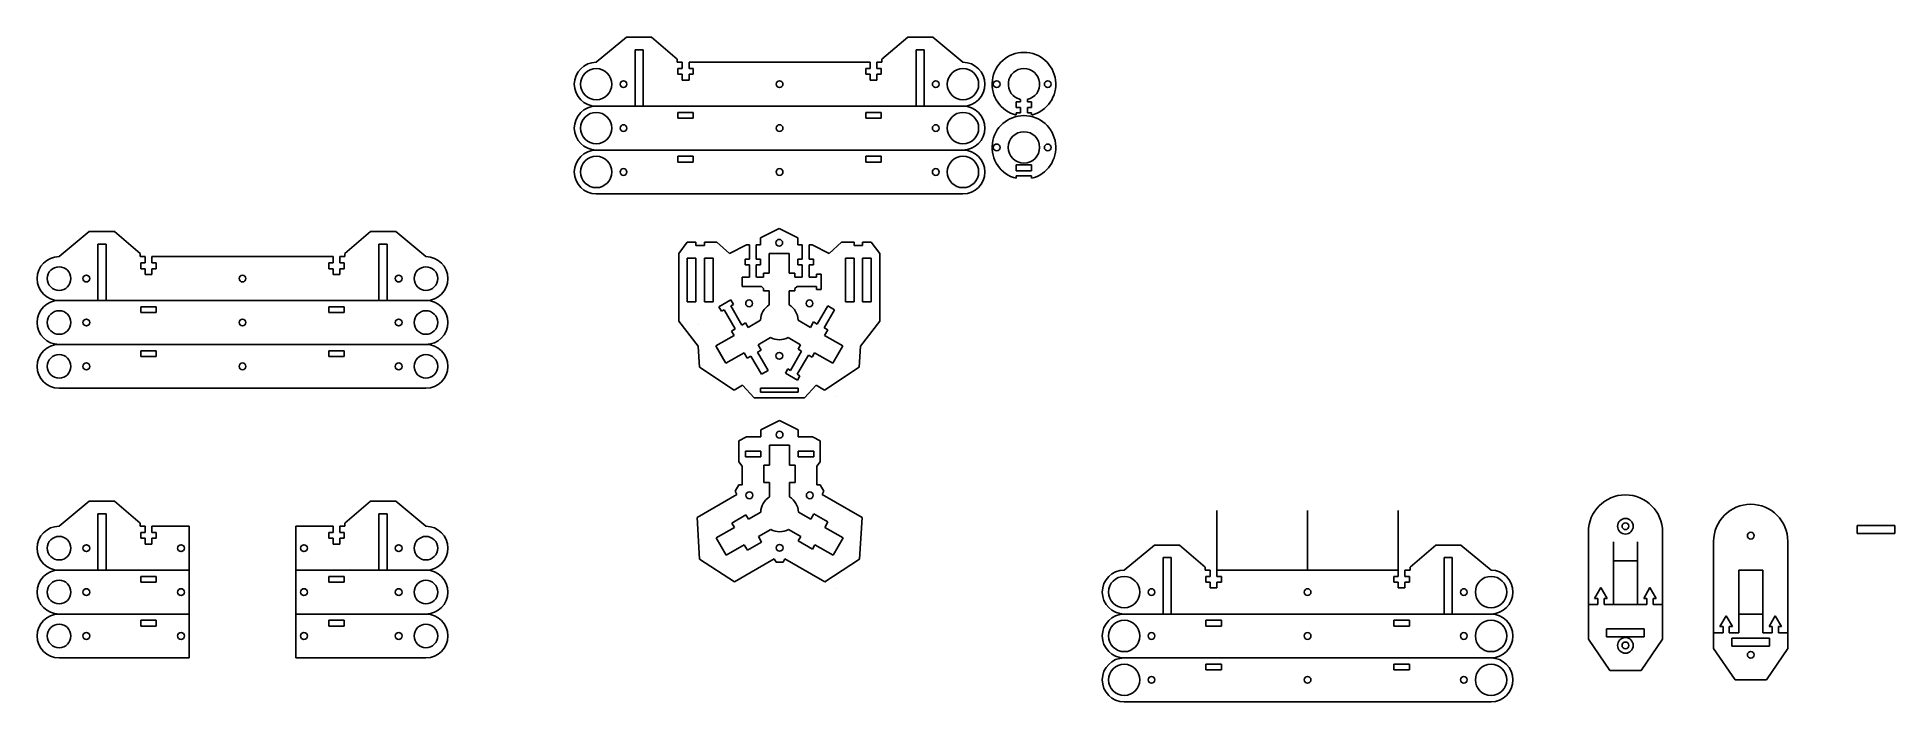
# Model space of a CAD drawing. Header units: inches. Extents: x 79.7 to 109.3, y -0.7 to 9.9.
import ezdxf

# ---------------------------------------------------------------- set-up
doc = ezdxf.new("R2010")
doc.units = ezdxf.units.IN
doc.header["$MEASUREMENT"] = 0
doc.layers.get('0').update_dxf_attribs({"lineweight": 25, "true_color": 0xffffff})

msp = doc.modelspace()

# ---------------------------------------------------------------- linework, layer by layer
for p, q in [((88.573, 9.45), (89.054, 9.85)), ((89.054, 9.85), (89.454, 9.85)), ((89.454, 9.85), (89.866, 9.5)), ((93.546, 9.85), (93.134, 9.5)), ((93.546, 9.85), (93.946, 9.85)), ((94.427, 9.45), (93.946, 9.85)), ((89.866, 9.45), (89.866, 9.5)), ((93.134, 9.45), (93.134, 9.5)), ((89.946, 9.45), (89.866, 9.45)), ((89.877, 9.258), (89.877, 9.35)), ((89.946, 9.35), (89.877, 9.35)), ((89.946, 9.258), (89.877, 9.258)), ((89.946, 9.35), (89.946, 9.45)), ((89.946, 9.258), (89.946, 9.166)), ((92.946, 9.45), (90.054, 9.45)), ((90.054, 9.35), (90.054, 9.45)), ((90.123, 9.35), (90.054, 9.35)), ((90.054, 9.258), (90.054, 9.166)), ((90.054, 9.258), (90.123, 9.258)), ((90.123, 9.258), (90.123, 9.35)), ((92.877, 9.258), (92.877, 9.35)), ((92.946, 9.35), (92.877, 9.35)), ((92.946, 9.258), (92.877, 9.258)), ((92.946, 9.35), (92.946, 9.45)), ((92.946, 9.258), (92.946, 9.166)), ((93.054, 9.45), (93.134, 9.45)), ((93.054, 9.35), (93.054, 9.45)), ((93.123, 9.35), (93.054, 9.35)), ((93.054, 9.258), (93.054, 9.166)), ((93.054, 9.258), (93.123, 9.258)), ((93.123, 9.258), (93.123, 9.35)), ((89.946, 9.166), (90.054, 9.166)), ((92.946, 9.166), (93.054, 9.166)), ((88.573, 8.75), (94.427, 8.75)), ((88.573, 8.75), (94.427, 8.75)), ((88.573, 8.05), (94.427, 8.05)), ((88.573, 8.05), (94.427, 8.05)), ((94.427, 7.35), (88.573, 7.35)), ((88.573, 7.35), (94.427, 7.35)), ((80, 6.35), (80.482, 6.75)), ((80.482, 6.75), (80.882, 6.75)), ((80.882, 6.75), (81.293, 6.4)), ((84.973, 6.75), (84.562, 6.4)), ((84.973, 6.75), (85.373, 6.75)), ((85.855, 6.35), (85.373, 6.75)), ((81.293, 6.35), (81.293, 6.4)), ((81.374, 6.35), (81.293, 6.35)), ((81.304, 6.158), (81.304, 6.25)), ((81.374, 6.25), (81.304, 6.25)), ((81.374, 6.25), (81.374, 6.35)), ((84.374, 6.35), (81.481, 6.35)), ((81.481, 6.25), (81.481, 6.35)), ((81.551, 6.25), (81.481, 6.25)), ((81.551, 6.158), (81.551, 6.25)), ((84.304, 6.158), (84.304, 6.25)), ((84.374, 6.25), (84.304, 6.25)), ((84.374, 6.25), (84.374, 6.35)), ((84.481, 6.35), (84.562, 6.35)), ((84.481, 6.25), (84.481, 6.35)), ((84.551, 6.25), (84.481, 6.25)), ((84.551, 6.158), (84.551, 6.25)), ((84.562, 6.35), (84.562, 6.4)), ((81.374, 6.158), (81.304, 6.158)), ((81.374, 6.158), (81.374, 6.066)), ((81.374, 6.066), (81.481, 6.066)), ((81.481, 6.158), (81.481, 6.066)), ((81.481, 6.158), (81.551, 6.158)), ((84.374, 6.158), (84.304, 6.158)), ((84.374, 6.158), (84.374, 6.066)), ((84.374, 6.066), (84.481, 6.066)), ((84.481, 6.158), (84.481, 6.066)), ((84.481, 6.158), (84.551, 6.158)), ((80, 5.65), (85.855, 5.65)), ((80, 5.65), (85.855, 5.65)), ((80, 4.95), (85.855, 4.95)), ((80, 4.95), (85.855, 4.95)), ((85.855, 4.25), (80, 4.25)), ((80, 4.25), (85.855, 4.25)), ((80, 2.05), (80.482, 2.45)), ((80.882, 2.45), (80.482, 2.45)), ((80.882, 2.45), (81.293, 2.1)), ((84.973, 2.45), (84.562, 2.1)), ((84.973, 2.45), (85.373, 2.45)), ((85.855, 2.05), (85.373, 2.45)), ((81.293, 2.05), (81.293, 2.1)), ((84.562, 2.05), (84.562, 2.1)), ((98.481, 1.35), (98.481, 2.3)), ((99.927, 1.35), (99.927, 2.3)), ((101.374, 1.35), (101.374, 2.3)), ((81.374, 2.05), (81.293, 2.05)), ((81.304, 1.858), (81.304, 1.95)), ((81.304, 1.95), (81.374, 1.95)), ((81.374, 1.858), (81.304, 1.858)), ((81.374, 1.95), (81.374, 2.05)), ((81.374, 1.858), (81.374, 1.766)), ((81.481, 1.95), (81.481, 2.05)), ((82.077, 2.05), (81.481, 2.05)), ((81.481, 1.95), (81.551, 1.95)), ((81.481, 1.858), (81.551, 1.858)), ((81.481, 1.858), (81.481, 1.766)), ((81.551, 1.858), (81.551, 1.95)), ((82.077, 2.05), (82.077, -0.05)), ((83.777, 2.05), (84.374, 2.05)), ((83.777, 2.05), (83.777, -0.05)), ((84.304, 1.858), (84.304, 1.95)), ((84.374, 1.95), (84.304, 1.95)), ((84.374, 1.858), (84.304, 1.858)), ((84.374, 1.95), (84.374, 2.05)), ((84.374, 1.858), (84.374, 1.766)), ((84.481, 2.05), (84.562, 2.05)), ((84.481, 1.95), (84.481, 2.05)), ((84.551, 1.95), (84.481, 1.95)), ((84.481, 1.858), (84.481, 1.766)), ((84.481, 1.858), (84.551, 1.858)), ((84.551, 1.858), (84.551, 1.95)), ((104.408, 0.5), (104.408, 1.958)), ((105.592, 0.25), (105.592, 1.958)), ((106.408, 0.35), (106.408, 1.808)), ((107.592, 0.1), (107.592, 1.808)), ((108.7, 1.936), (108.7, 2.064)), ((109.3, 2.064), (108.7, 2.064)), ((108.7, 1.936), (109.3, 1.936)), ((109.3, 1.936), (109.3, 2.064)), ((81.481, 1.766), (81.374, 1.766)), ((84.374, 1.766), (84.481, 1.766)), ((97, 1.35), (97.482, 1.75)), ((97.482, 1.75), (97.882, 1.75)), ((97.882, 1.75), (98.293, 1.4)), ((101.973, 1.75), (101.562, 1.4)), ((101.973, 1.75), (102.373, 1.75)), ((102.855, 1.35), (102.373, 1.75)), ((82.077, 1.35), (80, 1.35)), ((83.777, 1.35), (85.855, 1.35)), ((98.293, 1.35), (98.293, 1.4)), ((98.374, 1.35), (98.293, 1.35)), ((98.304, 1.159), (98.304, 1.25)), ((98.374, 1.25), (98.304, 1.25)), ((98.374, 1.25), (98.374, 1.35)), ((101.374, 1.35), (98.481, 1.35)), ((98.481, 1.25), (98.481, 1.35)), ((98.551, 1.25), (98.481, 1.25)), ((98.551, 1.159), (98.551, 1.25)), ((101.304, 1.159), (101.304, 1.25)), ((101.374, 1.25), (101.304, 1.25)), ((101.374, 1.25), (101.374, 1.35)), ((101.481, 1.35), (101.562, 1.35)), ((101.481, 1.25), (101.481, 1.35)), ((101.551, 1.25), (101.481, 1.25)), ((101.551, 1.159), (101.551, 1.25)), ((101.562, 1.35), (101.562, 1.4)), ((98.374, 1.159), (98.304, 1.159)), ((98.374, 1.159), (98.374, 1.066)), ((98.374, 1.066), (98.481, 1.066)), ((98.481, 1.159), (98.481, 1.066)), ((98.481, 1.159), (98.551, 1.159)), ((101.374, 1.159), (101.304, 1.159)), ((101.374, 1.159), (101.374, 1.066)), ((101.374, 1.066), (101.481, 1.066)), ((101.481, 1.159), (101.481, 1.066)), ((101.481, 1.159), (101.551, 1.159)), ((82.077, 0.65), (80, 0.65)), ((83.777, 0.65), (85.855, 0.65)), ((97, 0.65), (102.855, 0.65)), ((97, 0.65), (102.855, 0.65)), ((104.408, 0.5), (104.408, 0.25)), ((106.408, 0.35), (106.408, 0.1)), ((104.408, 0.25), (104.75, -0.25)), ((105.592, 0.25), (105.25, -0.25)), ((106.408, 0.1), (106.75, -0.4)), ((107.592, 0.1), (107.25, -0.4)), ((82.077, -0.05), (80, -0.05)), ((83.777, -0.05), (85.855, -0.05)), ((97, -0.05), (102.855, -0.05)), ((97, -0.05), (102.855, -0.05)), ((104.75, -0.25), (105.25, -0.25)), ((106.75, -0.4), (107.25, -0.4)), ((102.855, -0.75), (97, -0.75)), ((97, -0.75), (102.855, -0.75))]:
    msp.add_line(p, q)
at = {"color": 6, "true_color": 0xff00ff}
for p, q in [((89.323, 9.65), (89.193, 9.65)), ((89.193, 9.65), (89.193, 8.75)), ((89.323, 9.65), (89.323, 8.75)), ((93.807, 9.65), (93.677, 9.65)), ((93.677, 9.65), (93.677, 8.75)), ((93.807, 9.65), (93.807, 8.75)), ((80.75, 6.55), (80.62, 6.55)), ((80.62, 6.55), (80.62, 5.65)), ((80.75, 6.55), (80.75, 5.65)), ((85.235, 6.55), (85.105, 6.55)), ((85.105, 6.55), (85.105, 5.65)), ((85.235, 6.55), (85.235, 5.65)), ((90.163, 6.328), (90.027, 6.328)), ((90.027, 6.328), (90.027, 5.628)), ((90.163, 6.328), (90.163, 5.628)), ((90.437, 6.328), (90.3, 6.328)), ((90.3, 6.328), (90.3, 5.628)), ((90.437, 6.328), (90.437, 5.628)), ((92.552, 6.328), (92.689, 6.328)), ((92.552, 6.328), (92.552, 5.628)), ((92.689, 6.328), (92.689, 5.628)), ((92.825, 6.328), (92.962, 6.328)), ((92.825, 6.328), (92.825, 5.628)), ((92.825, 6.328), (92.825, 5.628)), ((92.825, 6.328), (92.825, 5.628)), ((92.962, 6.328), (92.962, 5.628)), ((90.163, 5.628), (90.027, 5.628)), ((90.437, 5.628), (90.3, 5.628)), ((92.552, 5.628), (92.689, 5.628)), ((92.825, 5.628), (92.962, 5.628)), ((90.954, 3.157), (90.954, 3.248)), ((90.954, 3.248), (91.2, 3.248)), ((91.2, 3.157), (90.954, 3.157)), ((91.2, 3.157), (91.2, 3.248)), ((91.798, 3.157), (91.798, 3.248)), ((92.044, 3.248), (91.798, 3.248)), ((91.798, 3.157), (92.044, 3.157)), ((92.044, 3.157), (92.044, 3.248)), ((97.75, 1.55), (97.62, 1.55)), ((97.62, 1.55), (97.62, 0.65)), ((97.75, 1.55), (97.75, 0.65)), ((102.235, 1.55), (102.105, 1.55)), ((102.105, 1.55), (102.105, 0.65)), ((102.235, 1.55), (102.235, 0.65))]:
    msp.add_line(p, q, dxfattribs=at)
at = {"color": 3, "true_color": 0x00ff00}
for p, q in [((89.877, 8.65), (90.123, 8.65)), ((89.877, 8.558), (89.877, 8.65)), ((90.123, 8.558), (90.123, 8.65)), ((92.877, 8.65), (93.123, 8.65)), ((92.877, 8.558), (92.877, 8.65)), ((93.123, 8.558), (93.123, 8.65)), ((89.877, 8.558), (90.123, 8.558)), ((92.877, 8.558), (93.123, 8.558)), ((89.877, 7.95), (90.123, 7.95)), ((89.877, 7.859), (89.877, 7.95)), ((89.877, 7.859), (90.123, 7.859)), ((90.123, 7.859), (90.123, 7.95)), ((92.877, 7.95), (93.123, 7.95)), ((92.877, 7.859), (92.877, 7.95)), ((92.877, 7.859), (93.123, 7.859)), ((93.123, 7.859), (93.123, 7.95)), ((95.523, 7.812), (95.277, 7.812)), ((95.277, 7.721), (95.277, 7.812)), ((95.523, 7.721), (95.277, 7.721)), ((95.523, 7.721), (95.523, 7.812)), ((90.027, 6.583), (89.889, 6.4)), ((90.027, 6.583), (90.163, 6.583)), ((90.163, 6.528), (90.163, 6.583)), ((90.163, 6.528), (90.163, 6.583)), ((90.163, 6.528), (90.3, 6.528)), ((90.3, 6.528), (90.3, 6.583)), ((90.3, 6.583), (90.499, 6.583)), ((90.698, 6.4), (90.499, 6.583)), ((90.969, 6.536), (90.698, 6.4)), ((90.969, 6.536), (91.018, 6.536)), ((91.018, 6.31), (91.018, 6.536)), ((91.971, 6.31), (91.971, 6.536)), ((91.971, 6.536), (92.02, 6.536)), ((92.291, 6.4), (92.02, 6.536)), ((92.291, 6.4), (92.49, 6.583)), ((92.689, 6.583), (92.49, 6.583)), ((92.689, 6.528), (92.689, 6.583)), ((92.825, 6.528), (92.689, 6.528)), ((92.962, 6.583), (92.825, 6.583)), ((92.825, 6.528), (92.825, 6.583)), ((92.825, 6.528), (92.825, 6.583)), ((92.962, 6.583), (93.1, 6.4)), ((89.889, 5.322), (89.889, 6.4)), ((90.949, 6.219), (90.949, 6.31)), ((90.949, 6.31), (91.018, 6.31)), ((92.04, 6.31), (91.971, 6.31)), ((92.04, 6.219), (92.04, 6.31)), ((93.1, 5.323), (93.1, 6.4)), ((90.9, 5.875), (90.9, 6.02)), ((91.018, 6.02), (90.9, 6.02)), ((91.018, 6.219), (90.949, 6.219)), ((91.018, 6.219), (91.018, 6.02)), ((91.971, 6.219), (92.04, 6.219)), ((91.971, 6.219), (91.971, 6.02)), ((91.971, 6.02), (92.089, 6.02)), ((92.089, 6.02), (92.089, 6.069)), ((92.161, 6.069), (92.089, 6.069)), ((92.161, 5.826), (92.161, 6.069)), ((90.531, 5.55), (90.722, 5.66)), ((90.722, 5.66), (90.763, 5.589)), ((90.9, 5.875), (91.211, 5.875)), ((91.153, 5.75), (91.153, 5.75)), ((91.211, 5.875), (91.245, 5.841)), ((91.245, 5.807), (91.245, 5.841)), ((91.245, 5.807), (91.335, 5.807)), ((91.335, 5.58), (91.335, 5.807)), ((91.654, 5.807), (91.744, 5.807)), ((91.654, 5.807), (91.654, 5.582)), ((91.778, 5.875), (91.744, 5.841)), ((91.744, 5.807), (91.744, 5.841)), ((91.778, 5.875), (92.089, 5.875)), ((92.089, 5.875), (92.089, 5.826)), ((92.161, 5.826), (92.089, 5.826)), ((81.304, 5.55), (81.551, 5.55)), ((81.304, 5.55), (81.551, 5.55)), ((81.304, 5.458), (81.304, 5.55)), ((81.304, 5.458), (81.551, 5.458)), ((81.551, 5.458), (81.551, 5.55)), ((84.304, 5.55), (84.551, 5.55)), ((84.304, 5.458), (84.304, 5.55)), ((84.304, 5.458), (84.551, 5.458)), ((84.551, 5.458), (84.551, 5.55)), ((90.531, 5.55), (90.572, 5.479)), ((90.572, 5.479), (90.615, 5.504)), ((90.792, 5.197), (90.615, 5.504)), ((90.721, 5.565), (90.763, 5.589)), ((90.898, 5.258), (90.721, 5.565)), ((92.27, 5.565), (92.102, 5.275)), ((92.376, 5.503), (92.209, 5.214)), ((92.27, 5.565), (92.376, 5.503)), ((90.199, 4.92), (89.889, 5.322)), ((90.204, 5.267), (90.204, 5.267)), ((90.773, 5.093), (90.482, 4.925)), ((90.792, 5.197), (90.733, 5.163)), ((90.783, 5.192), (90.733, 5.163)), ((90.773, 5.093), (90.733, 5.163)), ((90.773, 5.093), (90.733, 5.163)), ((90.957, 5.292), (90.898, 5.258)), ((90.997, 5.222), (90.957, 5.292)), ((91.194, 5.336), (90.997, 5.222)), ((91.354, 5.06), (91.157, 4.946)), ((91.636, 5.06), (91.834, 4.946)), ((91.796, 5.336), (91.993, 5.222)), ((92.043, 5.309), (91.993, 5.222)), ((92.043, 5.309), (92.102, 5.275)), ((92.209, 5.214), (92.268, 5.18)), ((92.218, 5.093), (92.268, 5.18)), ((92.218, 5.093), (92.508, 4.925)), ((92.792, 4.92), (93.1, 5.323)), ((81.304, 4.85), (81.551, 4.85)), ((81.304, 4.758), (81.304, 4.85)), ((81.304, 4.758), (81.551, 4.758)), ((81.551, 4.758), (81.551, 4.85)), ((84.304, 4.85), (84.551, 4.85)), ((84.304, 4.758), (84.304, 4.85)), ((84.304, 4.758), (84.551, 4.758)), ((84.551, 4.758), (84.551, 4.85)), ((90.219, 4.589), (90.199, 4.92)), ((90.642, 4.649), (90.482, 4.925)), ((90.632, 4.666), (90.492, 4.908)), ((90.932, 4.817), (90.642, 4.649)), ((90.932, 4.817), (90.983, 4.73)), ((90.983, 4.73), (91.042, 4.764)), ((91.209, 4.474), (91.042, 4.764)), ((91.148, 4.825), (91.207, 4.859)), ((91.315, 4.536), (91.148, 4.825)), ((91.207, 4.859), (91.157, 4.946)), ((91.852, 4.842), (91.675, 4.535)), ((91.959, 4.781), (91.782, 4.474)), ((91.834, 4.946), (91.794, 4.876)), ((91.794, 4.876), (91.852, 4.842)), ((91.959, 4.781), (92.018, 4.747)), ((92.018, 4.747), (92.058, 4.816)), ((92.058, 4.816), (92.349, 4.649)), ((92.349, 4.649), (92.508, 4.925)), ((92.792, 4.92), (92.772, 4.589)), ((90.773, 4.223), (90.219, 4.589)), ((91.209, 4.474), (91.315, 4.536)), ((91.633, 4.56), (91.592, 4.489)), ((91.783, 4.378), (91.592, 4.489)), ((91.633, 4.56), (91.675, 4.535)), ((91.824, 4.449), (91.782, 4.474)), ((91.824, 4.449), (91.783, 4.378)), ((92.772, 4.589), (92.217, 4.223)), ((90.773, 4.223), (90.907, 4.3)), ((91.095, 4.1), (90.907, 4.3)), ((91.195, 4.19), (91.195, 4.25)), ((91.195, 4.25), (91.795, 4.25)), ((91.195, 4.19), (91.795, 4.19)), ((91.795, 4.25), (91.795, 4.19)), ((91.895, 4.1), (92.083, 4.3)), ((92.217, 4.223), (92.083, 4.3)), ((92.229, 4.215), (92.229, 4.215)), ((91.095, 4.1), (91.895, 4.1)), ((92.389, 4.125), (92.389, 4.125)), ((91.499, 3.737), (91.201, 3.588)), ((91.201, 3.588), (91.201, 3.474)), ((91.798, 3.587), (91.499, 3.737)), ((91.798, 3.474), (91.798, 3.587)), ((90.974, 3.474), (90.85, 3.412)), ((90.85, 3.079), (90.85, 3.412)), ((90.974, 3.474), (91.201, 3.474)), ((91.798, 3.474), (92.025, 3.474)), ((92.025, 3.474), (92.148, 3.412)), ((92.093, 3.455), (92.093, 3.455)), ((92.148, 3.079), (92.148, 3.412)), ((90.905, 3.007), (90.85, 3.079)), ((90.905, 3.007), (90.905, 2.708)), ((92.093, 3.007), (92.148, 3.079)), ((92.093, 3.007), (92.093, 2.708)), ((90.792, 2.607), (90.85, 2.708)), ((90.905, 2.708), (90.85, 2.708)), ((92.093, 2.708), (92.148, 2.708)), ((92.208, 2.607), (92.148, 2.708)), ((90.184, 2.191), (90.82, 2.558)), ((90.792, 2.607), (90.82, 2.558)), ((92.208, 2.607), (92.18, 2.558)), ((92.18, 2.558), (92.816, 2.19)), ((80.62, 2.25), (80.75, 2.25)), ((80.62, 2.25), (80.62, 1.35)), ((80.75, 2.25), (80.75, 1.35)), ((85.235, 2.25), (85.105, 2.25)), ((85.105, 2.25), (85.105, 1.35)), ((85.235, 2.25), (85.235, 1.35)), ((90.224, 1.527), (90.184, 2.191)), ((90.209, 2.205), (90.209, 2.205)), ((92.816, 2.19), (92.776, 1.527)), ((104.808, 0.8), (104.808, 1.8)), ((105.192, 0.8), (105.192, 1.8)), ((90.778, 1.161), (90.224, 1.527)), ((90.778, 1.161), (91.415, 1.528)), ((91.415, 1.528), (91.443, 1.479)), ((91.586, 1.528), (91.557, 1.479)), ((91.586, 1.528), (92.222, 1.161)), ((92.776, 1.527), (92.222, 1.161)), ((104.808, 1.5), (105.192, 1.5)), ((81.551, 1.25), (81.304, 1.25)), ((81.304, 1.159), (81.304, 1.25)), ((81.551, 1.159), (81.551, 1.25)), ((84.304, 1.25), (84.551, 1.25)), ((84.304, 1.159), (84.304, 1.25)), ((84.551, 1.159), (84.551, 1.25)), ((91.557, 1.479), (91.443, 1.479)), ((106.808, 1.35), (107.192, 1.35)), ((106.808, 0.35), (106.808, 1.35)), ((107.192, 0.35), (107.192, 1.35)), ((81.551, 1.159), (81.304, 1.159)), ((84.304, 1.159), (84.551, 1.159)), ((92.234, 1.154), (92.234, 1.154)), ((92.234, 1.154), (92.234, 1.154)), ((92.394, 1.063), (92.394, 1.063)), ((104.608, 1.073), (104.508, 0.9)), ((104.508, 0.9), (104.558, 0.9)), ((104.558, 0.9), (104.558, 0.8)), ((104.708, 0.9), (104.608, 1.073)), ((104.658, 0.9), (104.708, 0.9)), ((104.658, 0.9), (104.658, 0.8)), ((105.292, 0.9), (105.392, 1.073)), ((105.342, 0.9), (105.292, 0.9)), ((105.342, 0.9), (105.342, 0.8)), ((105.392, 1.073), (105.492, 0.9)), ((105.492, 0.9), (105.442, 0.9)), ((105.442, 0.9), (105.442, 0.8)), ((104.408, 0.8), (104.558, 0.8)), ((104.658, 0.8), (104.808, 0.8)), ((105.342, 0.8), (105.192, 0.8)), ((105.592, 0.8), (105.442, 0.8)), ((106.608, 0.623), (106.508, 0.45)), ((106.708, 0.45), (106.608, 0.623)), ((107.292, 0.45), (107.392, 0.623)), ((107.392, 0.623), (107.492, 0.45)), ((81.551, 0.55), (81.304, 0.55)), ((81.304, 0.458), (81.304, 0.55)), ((81.551, 0.458), (81.304, 0.458)), ((81.551, 0.458), (81.551, 0.55)), ((84.304, 0.55), (84.551, 0.55)), ((84.304, 0.458), (84.304, 0.55)), ((84.304, 0.458), (84.551, 0.458)), ((84.551, 0.458), (84.551, 0.55)), ((98.304, 0.55), (98.551, 0.55)), ((98.304, 0.458), (98.304, 0.55)), ((98.304, 0.458), (98.551, 0.458)), ((98.551, 0.458), (98.551, 0.55)), ((101.304, 0.55), (101.551, 0.55)), ((101.304, 0.458), (101.304, 0.55)), ((101.304, 0.458), (101.551, 0.458)), ((101.551, 0.458), (101.551, 0.55)), ((106.408, 0.35), (106.558, 0.35)), ((106.508, 0.45), (106.558, 0.45)), ((106.558, 0.45), (106.558, 0.35)), ((106.658, 0.45), (106.708, 0.45)), ((106.658, 0.45), (106.658, 0.35)), ((106.658, 0.35), (106.808, 0.35)), ((107.342, 0.35), (107.192, 0.35)), ((107.342, 0.45), (107.292, 0.45)), ((107.342, 0.45), (107.342, 0.35)), ((107.492, 0.45), (107.442, 0.45)), ((107.442, 0.45), (107.442, 0.35)), ((107.592, 0.35), (107.442, 0.35)), ((98.304, -0.15), (98.551, -0.15)), ((98.304, -0.241), (98.304, -0.15)), ((98.304, -0.241), (98.551, -0.241)), ((98.551, -0.241), (98.551, -0.15)), ((101.304, -0.15), (101.551, -0.15)), ((101.304, -0.241), (101.304, -0.15)), ((101.304, -0.241), (101.551, -0.241)), ((101.551, -0.241), (101.551, -0.15))]:
    msp.add_line(p, q, dxfattribs=at)
at = {"color": 7, "true_color": 0x000000}
for p, q in [((95.346, 8.82), (95.277, 8.82)), ((95.277, 8.728), (95.277, 8.82)), ((95.346, 8.728), (95.277, 8.728)), ((95.277, 8.645), (95.277, 8.608)), ((95.346, 8.645), (95.277, 8.645)), ((95.346, 8.855), (95.346, 8.82)), ((95.346, 8.728), (95.346, 8.645)), ((95.454, 8.82), (95.454, 8.855)), ((95.523, 8.82), (95.454, 8.82)), ((95.523, 8.728), (95.454, 8.728)), ((95.454, 8.645), (95.454, 8.728)), ((95.523, 8.645), (95.454, 8.645)), ((95.523, 8.728), (95.523, 8.82)), ((95.523, 8.645), (95.523, 8.608)), ((95.277, 7.638), (95.277, 7.6)), ((95.523, 7.638), (95.277, 7.638)), ((95.523, 7.638), (95.523, 7.6))]:
    msp.add_line(p, q, dxfattribs=at)
at = {"color": 1, "true_color": 0xff0000}
for p, q in [((91.127, 6.31), (91.127, 6.536)), ((91.127, 6.536), (91.196, 6.536)), ((91.494, 6.798), (91.196, 6.649)), ((91.196, 6.536), (91.196, 6.649)), ((91.793, 6.649), (91.494, 6.798)), ((91.793, 6.536), (91.793, 6.649)), ((91.793, 6.536), (91.862, 6.536)), ((91.862, 6.31), (91.862, 6.536)), ((91.127, 6.31), (91.196, 6.31)), ((91.196, 6.219), (91.196, 6.31)), ((91.335, 6.402), (91.654, 6.402)), ((91.335, 6.086), (91.335, 6.402)), ((91.654, 6.086), (91.654, 6.402)), ((91.793, 6.219), (91.793, 6.31)), ((91.862, 6.31), (91.793, 6.31)), ((91.196, 6.219), (91.127, 6.219)), ((91.127, 6.219), (91.127, 6.02)), ((91.245, 6.02), (91.129, 6.02)), ((91.245, 6.02), (91.245, 6.086)), ((91.245, 6.086), (91.335, 6.086)), ((91.654, 6.086), (91.744, 6.086)), ((91.744, 6.02), (91.744, 6.086)), ((91.744, 6.02), (91.862, 6.02)), ((91.793, 6.219), (91.862, 6.219)), ((91.862, 6.219), (91.862, 6.02)), ((91.34, 3.341), (91.659, 3.341)), ((91.34, 3.025), (91.34, 3.341)), ((91.659, 3.025), (91.659, 3.341)), ((91.25, 2.958), (91.25, 3.025)), ((91.25, 2.746), (91.25, 3.025)), ((91.25, 3.025), (91.34, 3.025)), ((91.659, 3.025), (91.749, 3.025)), ((91.749, 2.746), (91.749, 3.025)), ((91.25, 2.746), (91.34, 2.746)), ((91.34, 2.519), (91.34, 2.746)), ((91.659, 2.746), (91.749, 2.746)), ((91.659, 2.746), (91.659, 2.52)), ((90.962, 2.23), (90.738, 2.101)), ((90.778, 2.031), (90.738, 2.101)), ((90.778, 2.031), (90.738, 2.101)), ((91.002, 2.161), (90.962, 2.23)), ((91.199, 2.274), (91.002, 2.161)), ((91.801, 2.274), (91.998, 2.161)), ((92.048, 2.247), (91.998, 2.161)), ((92.048, 2.247), (92.272, 2.118)), ((92.222, 2.031), (92.272, 2.118)), ((90.778, 2.031), (90.487, 1.863)), ((90.646, 1.587), (90.487, 1.863)), ((90.987, 1.668), (91.212, 1.798)), ((91.359, 1.998), (91.162, 1.885)), ((91.212, 1.798), (91.162, 1.885)), ((91.641, 1.998), (91.839, 1.884)), ((91.839, 1.884), (91.798, 1.815)), ((91.798, 1.815), (92.023, 1.685)), ((92.222, 2.031), (92.513, 1.863)), ((92.354, 1.587), (92.513, 1.863)), ((90.937, 1.755), (90.646, 1.587)), ((90.937, 1.755), (90.987, 1.668)), ((92.023, 1.685), (92.063, 1.755)), ((92.063, 1.755), (92.354, 1.587)), ((104.808, 0.8), (105.192, 0.8)), ((106.808, 0.65), (107.192, 0.65)), ((104.7, 0.286), (104.7, 0.414)), ((105.3, 0.414), (104.7, 0.414)), ((105.3, 0.286), (105.3, 0.414)), ((104.7, 0.286), (105.3, 0.286)), ((106.7, 0.136), (106.7, 0.264)), ((107.3, 0.264), (106.7, 0.264)), ((106.7, 0.136), (107.3, 0.136)), ((107.3, 0.136), (107.3, 0.264))]:
    msp.add_line(p, q, dxfattribs=at)
at = {"color": 3, "true_color": 0x00ff00}
for centre, radius in [((88.573, 9.1), 0.25), ((94.427, 9.1), 0.25), ((89.008, 9.1), 0.0539), ((91.5, 9.1), 0.0539), ((93.992, 9.1), 0.0539), ((94.965, 9.1), 0.0539), ((95.78, 9.1), 0.0539), ((88.573, 8.4), 0.25), ((94.427, 8.4), 0.25), ((89.008, 8.4), 0.0539), ((91.5, 8.4), 0.0539), ((93.992, 8.4), 0.0539), ((95.4, 8.092), 0.25), ((94.965, 8.092), 0.0539), ((95.78, 8.092), 0.0539), ((88.573, 7.7), 0.25), ((89.008, 7.7), 0.0539), ((91.5, 7.7), 0.0539), ((93.992, 7.7), 0.0539), ((94.427, 7.7), 0.25), ((80.435, 6), 0.0539), ((82.927, 6), 0.0539), ((85.42, 6), 0.0539), ((80.435, 5.3), 0.0539), ((82.927, 5.3), 0.0539), ((85.42, 5.3), 0.0539), ((80.435, 4.6), 0.0539), ((82.927, 4.6), 0.0539), ((85.42, 4.6), 0.0539), ((105, 2.05), 0.125), ((80, 1.7), 0.188), ((85.855, 1.7), 0.188), ((80.435, 1.7), 0.0539), ((81.946, 1.7), 0.0539), ((83.909, 1.7), 0.0539), ((85.42, 1.7), 0.0539), ((80, 1), 0.188), ((85.855, 1), 0.188), ((97, 1), 0.25), ((102.855, 1), 0.25), ((80.435, 1), 0.0539), ((81.946, 1), 0.0539), ((83.909, 1), 0.0539), ((85.42, 1), 0.0539), ((97.435, 1), 0.0539), ((99.927, 1), 0.0539), ((102.42, 1), 0.0539), ((80, 0.3), 0.188), ((80.435, 0.3), 0.0539), ((81.946, 0.3), 0.0539), ((83.909, 0.3), 0.0539), ((85.42, 0.3), 0.0539), ((85.855, 0.3), 0.188), ((97, 0.3), 0.25), ((97.435, 0.3), 0.0539), ((99.927, 0.3), 0.0539), ((102.42, 0.3), 0.0539), ((102.855, 0.3), 0.25), ((105, 0.15), 0.125), ((97, -0.4), 0.25), ((102.855, -0.4), 0.25), ((97.435, -0.4), 0.0539), ((99.927, -0.4), 0.0539), ((102.42, -0.4), 0.0539)]:
    msp.add_circle(centre, radius, dxfattribs=at)
at = {"color": 6, "true_color": 0xff00ff}
for centre in [(91.494, 6.571), (91.013, 5.605), (91.977, 5.605), (91.495, 4.768), (91.499, 3.51), (91.018, 2.544), (91.982, 2.544), (91.5, 1.706)]:
    msp.add_circle(centre, 0.0545, dxfattribs=at)
for centre in [(80, 6), (85.855, 6), (80, 5.3), (85.855, 5.3), (80, 4.6), (85.855, 4.6)]:
    msp.add_circle(centre, 0.188)
at = {"color": 1, "true_color": 0xff0000}
for centre in [(105, 2.05), (107, 1.9), (105, 0.15), (107, 0)]:
    msp.add_circle(centre, 0.0539, dxfattribs=at)
at = {"color": 7, "true_color": 0x000000}
for centre, radius, start, end in [((95.4, 9.1), 0.508, 284.0571, 255.9429), ((95.4, 9.1), 0.25, 282.4195, 257.5805), ((95.4, 8.092), 0.508, 284.0571, 255.9429)]:
    msp.add_arc(centre, radius, start, end, dxfattribs=at)
for centre, radius, start, end in [((88.573, 9.1), 0.35, 90, 270), ((94.427, 9.1), 0.35, 270, 90), ((88.573, 8.4), 0.35, 90, 270), ((94.427, 8.4), 0.35, 270, 90), ((88.573, 7.7), 0.35, 90, 270), ((94.427, 7.7), 0.35, 270, 90), ((80, 6), 0.35, 90, 270), ((85.855, 6), 0.35, 270, 90), ((80, 5.3), 0.35, 90, 270), ((85.855, 5.3), 0.35, 270, 90), ((80, 4.6), 0.35, 90, 270), ((85.855, 4.6), 0.35, 270, 90), ((105, 1.958), 0.592, 0, 180), ((107, 1.808), 0.592, 0, 180), ((80, 1.7), 0.35, 90, 270), ((85.855, 1.7), 0.35, 270, 90), ((80, 1), 0.35, 90, 270), ((85.855, 1), 0.35, 270, 90), ((97, 1), 0.35, 90, 270), ((102.855, 1), 0.35, 270, 90), ((80, 0.3), 0.35, 90, 270), ((85.855, 0.3), 0.35, 270, 90), ((97, 0.3), 0.35, 90, 270), ((102.855, 0.3), 0.35, 270, 90), ((97, -0.4), 0.35, 90, 270), ((102.855, -0.4), 0.35, 270, 90)]:
    msp.add_arc(centre, radius, start, end)
at = {"color": 3, "true_color": 0x00ff00}
for start, end in [(122.1565, 178.0105), (1.9895, 58.2466), (241.9895, 298.0105)]:
    msp.add_arc((91.495, 5.326), 0.301, start, end, dxfattribs=at)
at = {"color": 1, "true_color": 0xff0000}
for start, end in [(122.1565, 178.0105), (1.9895, 58.2466), (241.9895, 298.0105)]:
    msp.add_arc((91.5, 2.264), 0.301, start, end, dxfattribs=at)

doc.saveas('drawing.dxf')
